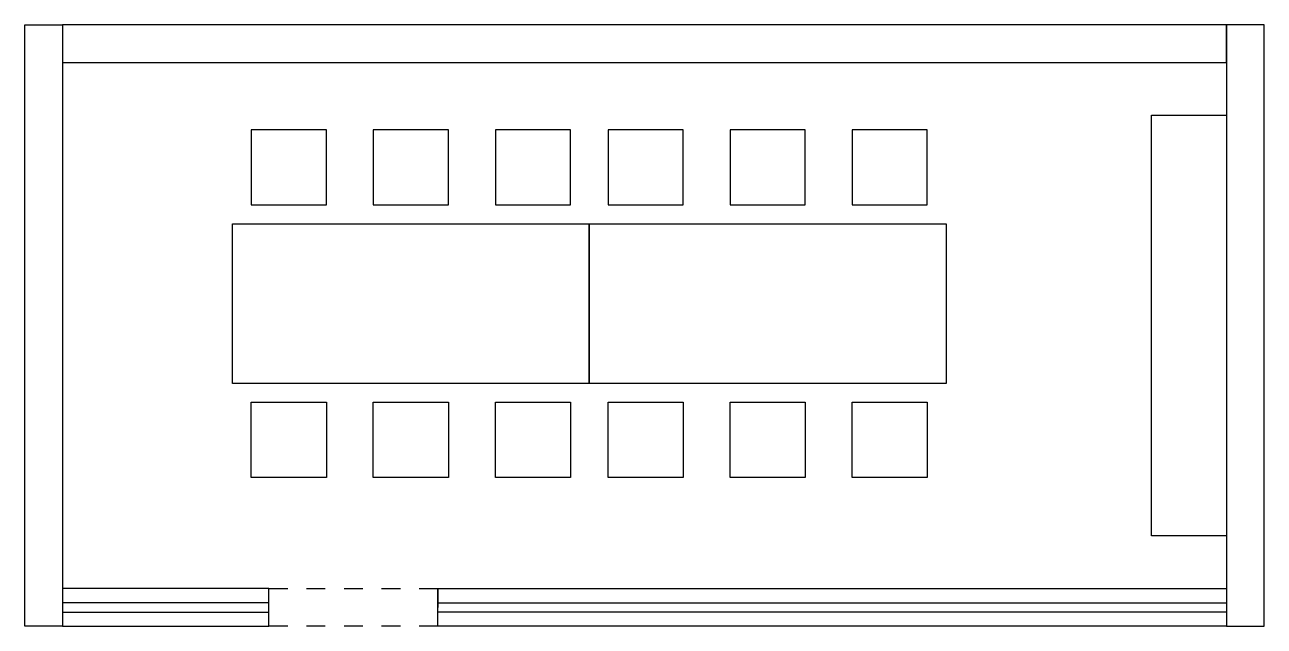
# Model space of a CAD drawing. Header units: metres. Extents: x 10.85 to 17.45, y 15.53 to 18.73.
import ezdxf

# ---------------------------------------------------------------- set-up
doc = ezdxf.new("R2010")
doc.units = ezdxf.units.M
doc.linetypes.add('Dashed', pattern=[0.01, 0.005, -0.005])
for name, color, linetype, true_color in [('墙体', 1, 'Continuous', 0xff0000), ('柜子', 220, 'Continuous', 0xff00c3), ('桌子', 100, 'Continuous', 0x00ff32), ('椅子', 160, 'Continuous', 0x004cff), ('玻璃', 4, 'Continuous', 0x00ffe7)]:
    doc.layers.add(name, color=color, linetype=linetype, true_color=true_color)
doc.layers.add('虚线', color=7, linetype='Dashed')

msp = doc.modelspace()

# ---------------------------------------------------------------- linework, layer by layer
at = {"layer": '墙体'}
for points in [[(11.053, 18.7337), (11.053, 15.5337), (10.853, 15.5337), (10.853, 18.7337)], [(11.053, 18.5337), (17.253, 18.5337), (17.253, 18.7337), (11.053, 18.7337)], [(17.253, 18.7337), (17.253, 15.5337), (17.453, 15.5337), (17.453, 18.7337)], [(11.053, 15.5337), (12.153, 15.5337), (12.153, 15.7337), (11.053, 15.7337)], [(17.253, 15.5337), (13.053, 15.5337), (13.053, 15.7337), (17.253, 15.7337)]]:
    msp.add_lwpolyline(points, close=True, dxfattribs=at)
at = {"layer": '柜子'}
msp.add_lwpolyline([(17.253, 18.2537), (17.253, 16.0137), (16.853, 16.0137), (16.853, 18.2537)], close=True, dxfattribs=at)
at = {"layer": '桌子'}
for points in [[(11.9588, 17.6749), (13.8588, 17.6749), (13.8588, 16.8249), (11.9588, 16.8249)], [(13.8588, 17.6749), (15.7588, 17.6749), (15.7588, 16.8249), (13.8588, 16.8249)]]:
    msp.add_lwpolyline(points, close=True, dxfattribs=at)
at = {"layer": '椅子'}
for points in [[(12.0588, 17.7749), (12.4588, 17.7749), (12.4588, 18.1749), (12.0588, 18.1749)], [(12.7088, 17.7749), (13.1088, 17.7749), (13.1088, 18.1749), (12.7088, 18.1749)], [(13.3588, 17.7749), (13.7588, 17.7749), (13.7588, 18.1749), (13.3588, 18.1749)], [(13.9588, 17.7749), (14.3588, 17.7749), (14.3588, 18.1749), (13.9588, 18.1749)], [(14.6088, 17.7749), (15.0088, 17.7749), (15.0088, 18.1749), (14.6088, 18.1749)], [(15.2588, 17.7749), (15.6588, 17.7749), (15.6588, 18.1749), (15.2588, 18.1749)], [(12.0588, 16.7249), (12.4588, 16.7249), (12.4588, 16.3249), (12.0588, 16.3249)], [(12.7088, 16.7249), (13.1088, 16.7249), (13.1088, 16.3249), (12.7088, 16.3249)], [(13.3588, 16.7249), (13.7588, 16.7249), (13.7588, 16.3249), (13.3588, 16.3249)], [(13.9588, 16.7249), (14.3588, 16.7249), (14.3588, 16.3249), (13.9588, 16.3249)], [(14.6088, 16.7249), (15.0088, 16.7249), (15.0088, 16.3249), (14.6088, 16.3249)], [(15.2588, 16.7249), (15.6588, 16.7249), (15.6588, 16.3249), (15.2588, 16.3249)]]:
    msp.add_lwpolyline(points, close=True, dxfattribs=at)
at = {"layer": '玻璃'}
for points in [[(11.053, 15.6087), (12.153, 15.6087), (12.153, 15.6587), (11.053, 15.6587)], [(17.253, 15.6087), (13.053, 15.6087), (13.053, 15.6587), (17.253, 15.6587)]]:
    msp.add_lwpolyline(points, close=True, dxfattribs=at)
at = {"layer": '虚线'}
msp.add_lwpolyline([(12.153, 15.7337), (13.053, 15.7337), (13.053, 15.5337), (12.153, 15.5337)], close=True, dxfattribs=at)

doc.saveas('drawing.dxf')
